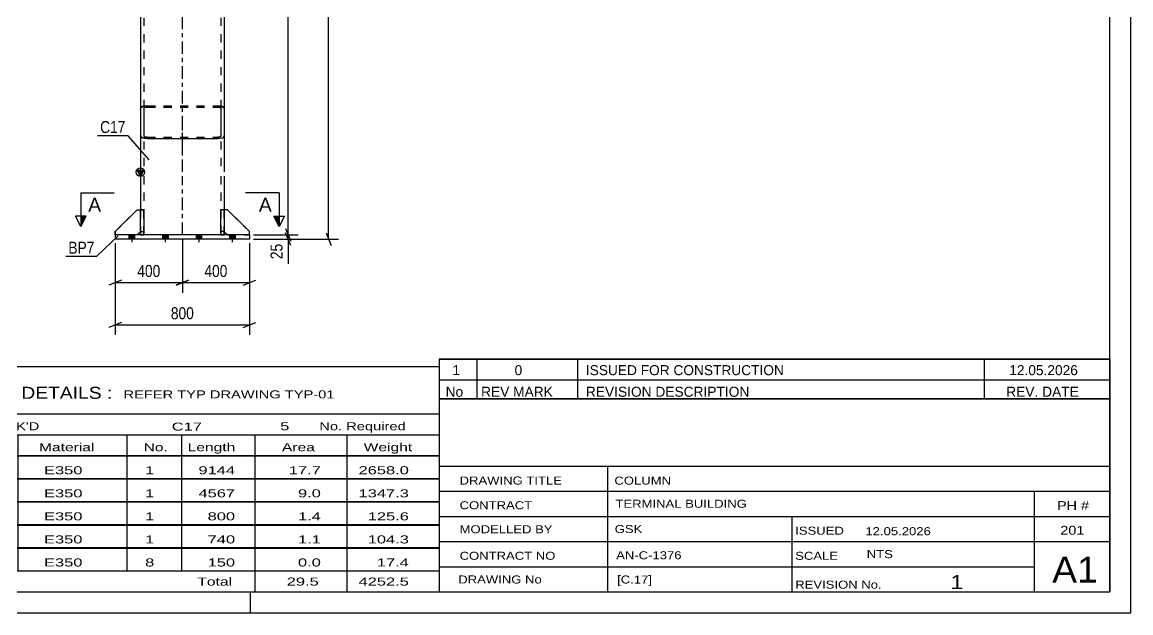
# Model space of a CAD drawing. Header units: millimetres. Extents: x 0 to 594, y 0 to 420.
# Drawn here: x 329.5 to 594, y 0 to 140.9 of the extents above; entities that cross this region are included whole.
import ezdxf

# ---------------------------------------------------------------- set-up
doc = ezdxf.new("R2010")
doc.units = ezdxf.units.MM
doc.linetypes.add('DXK_LINE_DOT2', pattern=[3.9198, 1.9599, -1.9599])
doc.linetypes.add('DXK_LINE_DOT3', pattern=[5.9187, 2.979, -0.9799, 0.9799, -0.9799])
doc.styles.add('Arial', font='ARIAL.TTF', dxfattribs={"height": 0.2})
doc.styles.add('Arial Narrow', font='ARIALN.TTF', dxfattribs={"height": 0.2})

# ---------------------------------------------------------------- blocks, each defined once
blk = doc.blocks.new('Unknown-708392271-1129')
at = {"color": 5, "linetype": 'Continuous'}
for p, q in [((594, 0), (594, 420)), ((589, 5), (589, 415)), ((5, 5), (589, 5)), ((384, 0), (384, 5)), ((0, 0), (594, 0))]:
    blk.add_line(p, q, dxfattribs=at)
blk = doc.blocks.new('Part-708392271-1954 - 1951')
at = {"color": 7, "linetype": 'DXK_LINE_DOT2'}
for p, q in [((378.54, 96.17), (377.74, 96.17)), ((377.74, 96.17), (377.74, 90.97)), ((383.74, 90.97), (378.54, 96.17)), ((377.74, 90.97), (378.54, 90.17)), ((378.54, 90.17), (383.74, 90.17)), ((383.74, 90.17), (383.74, 90.97))]:
    blk.add_line(p, q, dxfattribs=at)
blk = doc.blocks.new('Part-708392271-1978 - 1951')
at = {"color": 7, "linetype": 'DXK_LINE_DOT2'}
for p, q in [((357.74, 96.17), (357.74, 90.17)), ((358.54, 96.17), (357.74, 96.17)), ((358.54, 90.17), (358.54, 96.17)), ((357.74, 90.97), (358.54, 90.97)), ((357.74, 90.17), (358.54, 90.17))]:
    blk.add_line(p, q, dxfattribs=at)
blk = doc.blocks.new('Part-708392271-1961 - 1951')
at = {"color": 7, "linetype": 'DXK_LINE_DOT3'}
blk.add_line((367.74, 109.68), (367.74, 384.54), dxfattribs=at)
at = {"color": 2, "linetype": 'Continuous'}
for p, q in [((357.74, 377.16), (357.74, 113.79)), ((377.74, 377.16), (377.74, 113.79)), ((357.87, 113.55), (357.74, 113.79)), ((377.62, 113.55), (377.74, 113.79)), ((358.21, 113.35), (357.87, 113.55)), ((358.73, 113.21), (358.21, 113.35)), ((359.34, 113.17), (358.73, 113.21)), ((359.34, 113.17), (376.14, 113.17)), ((376.14, 113.17), (376.76, 113.21)), ((376.76, 113.21), (377.27, 113.35)), ((377.28, 113.35), (377.62, 113.55))]:
    blk.add_line(p, q, dxfattribs=at)
at = {"color": 7, "linetype": 'DXK_LINE_DOT2'}
for p, q in [((357.74, 377.16), (357.74, 377.16)), ((357.74, 377.16), (357.74, 377.16)), ((357.74, 377.16), (357.87, 377.16)), ((357.87, 377.16), (357.74, 377.16)), ((357.87, 377.16), (358.21, 377.16)), ((358.73, 377.16), (357.87, 377.16)), ((358.21, 377.16), (358.73, 377.16)), ((358.54, 377.16), (358.54, 113.79)), ((358.54, 377.16), (376.71, 377.16)), ((358.54, 377.16), (358.6, 377.16)), ((358.6, 377.16), (358.78, 377.16)), ((377.27, 377.16), (358.73, 377.16)), ((358.73, 377.16), (376.76, 377.16)), ((376.94, 377.16), (358.78, 377.16)), ((376.88, 377.16), (376.71, 377.16)), ((376.76, 377.16), (377.62, 377.16)), ((376.94, 377.16), (376.88, 377.16)), ((376.94, 377.16), (376.94, 113.79)), ((377.62, 377.16), (377.27, 377.16)), ((377.62, 377.16), (377.74, 377.16)), ((377.74, 377.16), (377.62, 377.16)), ((377.74, 377.16), (377.74, 377.16)), ((377.74, 377.16), (377.74, 377.16)), ((357.74, 120.32), (357.87, 120.56)), ((357.87, 120.56), (358.21, 120.76)), ((358.21, 120.76), (358.73, 120.89)), ((358.6, 120.44), (358.54, 120.32)), ((358.78, 120.54), (358.6, 120.44)), ((358.73, 120.89), (359.34, 120.94)), ((359.04, 120.6), (358.78, 120.54)), ((359.34, 120.63), (359.04, 120.6)), ((359.34, 120.94), (376.14, 120.94)), ((359.34, 120.63), (376.14, 120.63)), ((376.14, 120.94), (376.76, 120.89)), ((376.45, 120.6), (376.14, 120.63)), ((376.71, 120.54), (376.45, 120.6)), ((376.88, 120.44), (376.71, 120.54)), ((376.76, 120.89), (377.27, 120.76)), ((376.94, 120.32), (376.88, 120.44)), ((377.27, 120.76), (377.62, 120.56)), ((377.62, 120.56), (377.74, 120.32)), ((358.54, 113.79), (358.6, 113.67)), ((376.88, 113.67), (376.94, 113.79)), ((358.6, 113.67), (358.78, 113.57)), ((358.78, 113.57), (359.04, 113.5)), ((359.04, 113.5), (359.34, 113.48)), ((359.34, 113.48), (376.14, 113.48)), ((376.14, 113.48), (376.45, 113.5)), ((376.14, 113.17), (376.14, 113.17)), ((376.45, 113.5), (376.71, 113.57)), ((376.71, 113.57), (376.88, 113.67)), ((376.76, 113.21), (376.76, 113.21)), ((377.27, 113.35), (377.28, 113.35))]:
    blk.add_line(p, q, dxfattribs=at)
blk = doc.blocks.new('Part-708392271-1953 - 1951')
at = {"color": 2, "linetype": 'Continuous'}
for p, q in [((357.74, 90.17), (357.74, 96.17)), ((357.74, 96.17), (358.54, 96.17)), ((358.54, 96.17), (358.54, 90.17)), ((357.74, 90.97), (358.54, 90.97)), ((358.54, 90.17), (357.74, 90.17))]:
    blk.add_line(p, q, dxfattribs=at)
blk = doc.blocks.new('Part-708392271-1955 - 1951')
at = {"color": 2, "linetype": 'Continuous'}
for p, q in [((376.94, 90.17), (376.94, 96.17)), ((377.74, 96.17), (376.94, 96.17)), ((377.74, 96.17), (377.74, 90.17)), ((377.74, 90.97), (376.94, 90.97)), ((377.74, 90.17), (376.94, 90.17))]:
    blk.add_line(p, q, dxfattribs=at)
blk = doc.blocks.new('Bolt-708392271-1968 - 1951')
at = {"linetype": 'Continuous'}
for points in [[(355.08, 89.17), (356.4, 89.17), (356.4, 90.17), (355.08, 90.17)], [(355.08, 89.17), (356.4, 89.17), (356.4, 90.17), (355.08, 90.17)], [(355.08, 89.17), (356.4, 89.17), (356.4, 90.17), (355.08, 90.17)], [(355.08, 89.17), (356.4, 89.17), (356.4, 90.17), (355.08, 90.17)], [(363.08, 89.17), (364.4, 89.17), (364.4, 90.17), (363.08, 90.17)], [(363.08, 89.17), (364.4, 89.17), (364.4, 90.17), (363.08, 90.17)], [(371.08, 89.17), (372.4, 89.17), (372.4, 90.17), (371.08, 90.17)], [(371.08, 89.17), (372.4, 89.17), (372.4, 90.17), (371.08, 90.17)], [(379.08, 89.17), (380.4, 89.17), (380.4, 90.17), (379.08, 90.17)], [(379.08, 89.17), (380.4, 89.17), (380.4, 90.17), (379.08, 90.17)], [(379.08, 89.17), (380.4, 89.17), (380.4, 90.17), (379.08, 90.17)], [(379.08, 89.17), (380.4, 89.17), (380.4, 90.17), (379.08, 90.17)]]:
    blk.add_hatch(color=1, dxfattribs=at).paths.add_polyline_path(points)
at = {"color": 1, "linetype": 'Continuous'}
for p, q in [((355.08, 89.17), (355.08, 90.17)), ((355.08, 89.17), (355.08, 90.17)), ((355.08, 89.17), (355.08, 90.17)), ((355.08, 89.17), (355.08, 90.17)), ((355.74, 88.41), (355.74, 90.17)), ((355.74, 88.41), (355.74, 90.17)), ((355.74, 88.41), (355.74, 90.17)), ((355.74, 88.41), (355.74, 90.17)), ((356.4, 89.17), (356.4, 90.17)), ((356.4, 89.17), (356.4, 90.17)), ((356.4, 89.17), (356.4, 90.17)), ((356.4, 89.17), (356.4, 90.17)), ((363.08, 89.17), (363.08, 90.17)), ((363.08, 89.17), (363.08, 90.17)), ((363.74, 88.41), (363.74, 90.17)), ((363.74, 88.41), (363.74, 90.17)), ((364.4, 89.17), (364.4, 90.17)), ((364.4, 89.17), (364.4, 90.17)), ((371.08, 89.17), (371.08, 90.17)), ((371.08, 89.17), (371.08, 90.17)), ((371.74, 88.41), (371.74, 90.17)), ((371.74, 88.41), (371.74, 90.17)), ((372.4, 89.17), (372.4, 90.17)), ((372.4, 89.17), (372.4, 90.17)), ((379.08, 89.17), (379.08, 90.17)), ((379.08, 89.17), (379.08, 90.17)), ((379.08, 89.17), (379.08, 90.17)), ((379.08, 89.17), (379.08, 90.17)), ((379.74, 88.41), (379.74, 90.17)), ((379.74, 88.41), (379.74, 90.17)), ((379.74, 88.41), (379.74, 90.17)), ((379.74, 88.41), (379.74, 90.17)), ((380.4, 89.17), (380.4, 90.17)), ((380.4, 89.17), (380.4, 90.17)), ((380.4, 89.17), (380.4, 90.17)), ((380.4, 89.17), (380.4, 90.17))]:
    blk.add_line(p, q, dxfattribs=at)
blk = doc.blocks.new('Part-708392271-1975 - 1951')
at = {"color": 7, "linetype": 'DXK_LINE_DOT2'}
for p, q in [((351.74, 90.97), (356.94, 96.17)), ((356.94, 96.17), (357.74, 96.17)), ((357.74, 96.17), (357.74, 90.97)), ((351.74, 90.17), (351.74, 90.97)), ((356.94, 90.17), (351.74, 90.17)), ((357.74, 90.97), (356.94, 90.17))]:
    blk.add_line(p, q, dxfattribs=at)
blk = doc.blocks.new('Part-708392271-1976 - 1951')
at = {"color": 7, "linetype": 'DXK_LINE_DOT2'}
for p, q in [((376.94, 96.17), (376.94, 90.17)), ((377.74, 96.17), (376.94, 96.17)), ((377.74, 90.17), (377.74, 96.17)), ((377.74, 90.97), (376.94, 90.97)), ((376.94, 90.17), (377.74, 90.17))]:
    blk.add_line(p, q, dxfattribs=at)
blk = doc.blocks.new('Part-708392271-1977 - 1951')
at = {"color": 2, "linetype": 'Continuous'}
for p, q in [((378.54, 96.17), (377.74, 96.17)), ((378.54, 96.17), (383.74, 90.97)), ((377.74, 90.97), (378.54, 90.17)), ((383.74, 90.17), (383.74, 90.97))]:
    blk.add_line(p, q, dxfattribs=at)
at = {"color": 7, "linetype": 'DXK_LINE_DOT2'}
for p, q in [((377.74, 96.17), (377.74, 90.97)), ((378.54, 90.17), (383.74, 90.17))]:
    blk.add_line(p, q, dxfattribs=at)
blk = doc.blocks.new('Part-708392271-1979 - 1951')
at = {"color": 2, "linetype": 'Continuous'}
for p, q in [((351.74, 90.97), (356.94, 96.17)), ((356.94, 96.17), (357.74, 96.17)), ((351.74, 90.97), (351.74, 90.17)), ((357.74, 90.97), (356.94, 90.17))]:
    blk.add_line(p, q, dxfattribs=at)
at = {"color": 7, "linetype": 'DXK_LINE_DOT2'}
for p, q in [((357.74, 96.17), (357.74, 90.97)), ((356.94, 90.17), (351.74, 90.17))]:
    blk.add_line(p, q, dxfattribs=at)
blk = doc.blocks.new('Part-708392271-1984 - 1951')
at = {"color": 2, "linetype": 'Continuous'}
for p, q in [((383.74, 90.17), (351.74, 90.17)), ((351.74, 90.17), (351.74, 89.17)), ((383.74, 90.17), (383.74, 89.17)), ((383.74, 89.17), (351.74, 89.17))]:
    blk.add_line(p, q, dxfattribs=at)
blk = doc.blocks.new('Part-708392271-1989 - 1951')
at = {"linetype": 'Continuous'}
blk.add_hatch(color=2, dxfattribs=at).paths.add_polyline_path([(357.74, 104.23), (356.94, 105.63), (358.54, 105.63)])
at = {"color": 7, "linetype": 'DXK_LINE_DOT2'}
for p, q in [((357.87, 120.56), (357.74, 120.32)), ((357.74, 120.32), (357.74, 113.79)), ((358.21, 120.76), (357.87, 120.56)), ((358.73, 120.89), (358.21, 120.76)), ((358.54, 120.32), (358.61, 120.44)), ((358.54, 120.32), (358.54, 105.17)), ((358.61, 120.44), (358.78, 120.54)), ((359.34, 120.94), (358.73, 120.89)), ((358.78, 120.54), (359.04, 120.6)), ((359.04, 120.6), (359.34, 120.63)), ((359.34, 120.94), (376.14, 120.94)), ((359.34, 120.63), (376.14, 120.63)), ((376.76, 120.89), (376.14, 120.94)), ((376.14, 120.63), (376.45, 120.6)), ((376.45, 120.6), (376.71, 120.54)), ((376.71, 120.54), (376.88, 120.44)), ((377.28, 120.76), (376.76, 120.89)), ((376.88, 120.44), (376.94, 120.32)), ((376.94, 120.32), (376.94, 105.17)), ((377.62, 120.56), (377.28, 120.76)), ((377.74, 120.32), (377.62, 120.56)), ((358.61, 113.67), (358.54, 113.79)), ((376.94, 113.79), (376.88, 113.67)), ((357.87, 113.55), (357.87, 113.55)), ((357.87, 113.55), (357.87, 113.55)), ((358.21, 113.35), (358.21, 113.35)), ((358.21, 113.35), (358.21, 113.35)), ((358.78, 113.57), (358.61, 113.67)), ((358.73, 113.21), (358.73, 113.21)), ((358.73, 113.21), (358.73, 113.21)), ((359.04, 113.5), (358.78, 113.57)), ((359.34, 113.48), (359.04, 113.5)), ((359.34, 113.48), (376.14, 113.48)), ((359.34, 113.17), (359.34, 113.17)), ((376.45, 113.5), (376.14, 113.48)), ((376.71, 113.57), (376.45, 113.5)), ((376.88, 113.67), (376.71, 113.57)), ((358.54, 104.17), (358.54, 90.17)), ((376.94, 104.17), (376.94, 90.17)), ((357.74, 96.17), (357.74, 90.17)), ((377.74, 90.17), (377.74, 96.17)), ((377.74, 90.17), (357.74, 90.17))]:
    blk.add_line(p, q, dxfattribs=at)
at = {"color": 2, "linetype": 'Continuous'}
for p, q in [((377.74, 120.32), (377.74, 105.17)), ((377.74, 120.32), (377.74, 120.32)), ((357.74, 113.79), (357.74, 105.17)), ((357.87, 113.55), (357.74, 113.79)), ((377.62, 113.55), (377.74, 113.79)), ((357.87, 113.55), (358.21, 113.35)), ((358.21, 113.35), (358.73, 113.21)), ((358.73, 113.21), (359.34, 113.17)), ((359.34, 113.17), (376.14, 113.17)), ((376.14, 113.17), (376.76, 113.21)), ((376.76, 113.21), (377.28, 113.35)), ((377.28, 113.35), (377.62, 113.55)), ((357.74, 104.23), (356.94, 105.63)), ((356.94, 105.63), (358.54, 105.63)), ((358.54, 105.63), (357.74, 104.23)), ((357.74, 104.17), (357.74, 96.17)), ((377.74, 104.17), (377.74, 96.17))]:
    blk.add_line(p, q, dxfattribs=at)
at = {"color": 7, "linetype": 'DXK_LINE_DOT3'}
for p, q in [((367.74, 105.17), (367.74, 117.05)), ((367.74, 90.17), (367.74, 104.17))]:
    blk.add_line(p, q, dxfattribs=at)
at = {"color": 2, "linetype": 'Continuous'}
blk.add_circle((357.74, 105.13), 1, dxfattribs=at)
blk = doc.blocks.new('StraightDimension-708392271-2018 - 1951')
at = {"color": 7, "linetype": 'Continuous'}
for p, q in [((351.74, 88.17), (351.74, 76.37)), ((367.74, 89.17), (367.74, 76.37)), ((353.24, 79.37), (350.24, 78.17)), ((366.24, 78.17), (369.24, 79.37)), ((351.74, 78.77), (367.74, 78.77))]:
    blk.add_line(p, q, dxfattribs=at)
at = {"color": 0}
blk.add_wipeout([(363.09, 79.52), (363.09, 83.72), (356.4, 83.72), (356.4, 79.52)], dxfattribs=at)
at = {"color": 3, "style": 'Arial Narrow'}
blk.add_text('400', height=2.863, dxfattribs=at).set_placement((357, 80.12))
blk = doc.blocks.new('StraightDimension-708392271-2071 - 1951')
at = {"color": 7, "linetype": 'Continuous'}
for p, q in [((393.58, 375.66), (392.38, 378.66)), ((383.54, 377.16), (395.38, 377.16)), ((392.98, 90.17), (392.98, 377.16)), ((384.74, 90.17), (395.38, 90.17)), ((392.38, 91.67), (393.58, 88.67))]:
    blk.add_line(p, q, dxfattribs=at)
at = {"color": 0}
blk.add_wipeout([(392.23, 238.83), (388.03, 238.83), (388.03, 228.49), (392.23, 228.49)], dxfattribs=at)
at = {"color": 3, "style": 'Arial Narrow'}
blk.add_text('10972', height=2.863, rotation=90.0002, dxfattribs=at).set_placement((391.63, 229.09))
blk = doc.blocks.new('StraightDimension-708392271-2007 - 1951')
at = {"color": 7, "linetype": 'Continuous'}
for p, q in [((351.74, 88.17), (351.74, 66.29)), ((383.74, 88.17), (383.74, 66.29)), ((353.24, 69.29), (350.24, 68.09)), ((382.24, 68.09), (385.24, 69.29)), ((351.74, 68.69), (383.74, 68.69))]:
    blk.add_line(p, q, dxfattribs=at)
at = {"color": 0}
blk.add_wipeout([(371.09, 69.44), (371.09, 73.64), (364.4, 73.64), (364.4, 69.44)], dxfattribs=at)
at = {"color": 3, "style": 'Arial Narrow'}
blk.add_text('800', height=2.863, dxfattribs=at).set_placement((365, 70.04))
blk = doc.blocks.new('StraightDimension-708392271-2034 - 1951')
at = {"color": 7, "linetype": 'Continuous'}
for p, q in [((367.74, 89.17), (367.74, 76.37)), ((383.74, 88.17), (383.74, 76.37)), ((369.24, 79.37), (366.24, 78.17)), ((382.24, 78.17), (385.24, 79.37)), ((367.74, 78.77), (383.74, 78.77))]:
    blk.add_line(p, q, dxfattribs=at)
at = {"color": 0}
blk.add_wipeout([(379.09, 79.52), (379.09, 83.72), (372.4, 83.72), (372.4, 79.52)], dxfattribs=at)
at = {"color": 3, "style": 'Arial Narrow'}
blk.add_text('400', height=2.863, dxfattribs=at).set_placement((373, 80.12))
blk = doc.blocks.new('StraightDimension-708392271-2051 - 1951')
at = {"color": 7, "linetype": 'Continuous'}
for p, q in [((403.22, 376.66), (402.02, 379.66)), ((383.54, 378.16), (405.02, 378.16)), ((402.62, 89.17), (402.62, 378.16)), ((402.02, 90.67), (403.22, 87.67)), ((384.74, 89.17), (405.02, 89.17))]:
    blk.add_line(p, q, dxfattribs=at)
at = {"color": 0}
blk.add_wipeout([(401.87, 238.83), (397.67, 238.83), (397.67, 228.49), (401.87, 228.49)], dxfattribs=at)
at = {"color": 3, "style": 'Arial Narrow'}
blk.add_text('11022', height=2.863, rotation=90.0002, dxfattribs=at).set_placement((401.27, 229.09))
blk = doc.blocks.new('StraightDimension-708392271-2062 - 1951')
at = {"color": 7, "linetype": 'Continuous'}
for p, q in [((384.74, 90.17), (395.38, 90.17)), ((392.38, 91.67), (393.58, 88.67)), ((393.58, 87.67), (392.38, 90.67)), ((392.98, 89.17), (392.98, 90.17)), ((384.74, 89.17), (395.38, 89.17))]:
    blk.add_line(p, q, dxfattribs=at)
at = {"color": 0}
blk.add_wipeout([(392.23, 88.64), (388.03, 88.64), (388.03, 83.78), (392.23, 83.78)], dxfattribs=at)
at = {"color": 7, "linetype": 'Continuous'}
blk.add_line((392.98, 89.17), (392.98, 83.26), dxfattribs=at)
blk.add_line((392.98, 89.17), (392.98, 83.26), dxfattribs=at)
at = {"color": 3, "style": 'Arial Narrow'}
blk.add_text('25', height=2.863, rotation=90.0002, dxfattribs=at).set_placement((391.63, 84.38))
blk = doc.blocks.new('Unknown-708392271-5478')
at = {"color": 7, "linetype": 'Continuous'}
for p, q in [((429, 51.05), (429, 5)), ((429, 51.05), (589, 51.05)), ((589, 51), (589, 5)), ((429, 35), (589, 35)), ((469.14, 35), (469.14, 5)), ((429, 29), (589, 29)), ((571, 5.05), (571, 29.05)), ((429, 23), (589, 23)), ((513.14, 23), (513.14, 5)), ((429, 17), (589, 17)), ((429, 11), (571, 11)), ((429, 5), (589, 5))]:
    blk.add_line(p, q, dxfattribs=at)
at = {"color": 7, "style": 'Arial Narrow'}
for s, height, width, p in [('DRAWING TITLE', 1.9089, 1.425378, (433.88, 30.61)), ('COLUMN', 1.909, 1.425378, (470.81, 30.59)), ('CONTRACT', 1.909, 1.425378, (433.88, 24.71)), ('TERMINAL BUILDING', 1.9089, 1.425378, (471.06, 25.07)), ('MODELLED BY', 1.9089, 1.425378, (433.88, 18.98)), ('GSK', 1.909, 1.425378, (470.88, 19.04)), ('ISSUED', 1.909, 1.425378, (513.94, 18.64)), ('12.05.2026', 1.909, 1.425378, (530.69, 18.52)), ('CONTRACT NO', 1.9089, 1.425378, (433.88, 12.66)), ('AN-C-1376', 1.909, 1.425378, (471.23, 12.78)), ('SCALE', 1.909, 1.425378, (513.94, 12.65)), ('A1', 6.204, 1.25, (575.24, 7.2)), ('DRAWING No', 1.909, 1.425378, (433.56, 7)), ('[C.17]', 1.909, 1.425378, (471.46, 6.99)), ('1', 3.34, 1.5, (550.91, 5.68)), ('REVISION No.', 1.9089, 1.425378, (513.94, 5.77))]:
    blk.add_text(s, height=height, dxfattribs=dict(at, width=width)).set_placement(p)
at = {"color": 7, "linetype": 'Continuous', "style": 'Arial Narrow'}
for s, height, width, p in [('PH #', 2.1, 1.42538, (576.4, 24.55)), ('201', 2.1, 1.42538, (577.19, 18.65)), ('NTS', 1.909, 1.425378, (531, 13.05))]:
    blk.add_text(s, height=height, dxfattribs=dict(at, width=width)).set_placement(p)
blk = doc.blocks.new('Unknown-708392271-5479')
at = {"color": 7, "linetype": 'Continuous'}
for p, q in [((429, 60.55), (589, 60.55)), ((589, 60.55), (429, 60.55)), ((429, 60.55), (429, 55.55)), ((438, 60.55), (438, 55.55)), ((462, 60.55), (462, 55.55)), ((559, 60.55), (559, 55.55)), ((589, 60.55), (589, 55.55)), ((429, 55.55), (589, 55.55)), ((429, 55.55), (429, 51.05)), ((429, 55.55), (589, 55.55)), ((438, 55.55), (438, 51.05)), ((462, 55.55), (462, 51.05)), ((559, 55.55), (559, 51.05)), ((589, 55.55), (589, 51.05)), ((589, 51.05), (429, 51.05))]:
    blk.add_line(p, q, dxfattribs=at)
at = {"color": 7, "linetype": 'Continuous', "style": 'Arial Narrow'}
for s, height, width, p in [('1', 2.39, 1.196471, (432.16, 56.7)), ('0', 2.39, 1.196471, (447, 56.7)), ('ISSUED FOR CONSTRUCTION', 2.3861, 1.196471, (464, 56.7)), ('12.05.2026', 2.386, 1.196471, (565, 56.7)), ('No', 2.386, 1.2, (430.54, 51.55)), ('REV MARK', 2.386, 1.2, (439, 51.55)), ('REVISION DESCRIPTION', 2.3861, 1.2, (464, 51.55)), ('REV. DATE', 2.386, 1.2, (564.28, 51.55))]:
    blk.add_text(s, height=height, dxfattribs=dict(at, width=width)).set_placement(p)
blk = doc.blocks.new('Unknown-708392271-5480')
at = {"color": 7, "linetype": 'Continuous'}
for p, q in [((269, 58.75), (429, 58.75)), ((269, 47.5), (269, 58.75)), ((429, 58.75), (429, 47.5)), ((269, 47.5), (429, 47.5)), ((269, 47.5), (269, 42.5)), ((429, 47.5), (429, 42.5)), ((269, 42.5), (429, 42.5)), ((269, 42.5), (269, 37.5)), ((293, 42.5), (293, 37.5)), ((328.5, 42.5), (328.5, 37.5)), ((354.5, 42.5), (354.5, 37.5)), ((367.5, 42.5), (367.5, 37.5)), ((385, 42.5), (385, 37.5)), ((407, 42.5), (407, 37.5)), ((429, 42.5), (429, 37.5)), ((269, 37.5), (429, 37.5)), ((269, 37.45), (269, 32.05)), ((269, 37.45), (429, 37.45)), ((293, 37.5), (293, 32)), ((328.5, 37.5), (328.5, 32)), ((354.5, 37.5), (354.5, 32)), ((367.5, 37.5), (367.5, 32)), ((385, 37.5), (385, 32)), ((407, 37.5), (407, 32)), ((429, 37.45), (429, 32.05)), ((269, 32.05), (429, 32.05)), ((269, 31.95), (269, 26.55)), ((269, 31.95), (429, 31.95)), ((293, 32), (293, 26.5)), ((328.5, 32), (328.5, 26.5)), ((354.5, 32), (354.5, 26.5)), ((367.5, 32), (367.5, 26.5)), ((385, 32), (385, 26.5)), ((407, 32), (407, 26.5)), ((429, 31.95), (429, 26.55)), ((269, 26.55), (429, 26.55)), ((269, 26.45), (269, 21.05)), ((269, 26.45), (429, 26.45)), ((293, 26.5), (293, 21)), ((328.5, 26.5), (328.5, 21)), ((354.5, 26.5), (354.5, 21)), ((367.5, 26.5), (367.5, 21)), ((385, 26.5), (385, 21)), ((407, 26.5), (407, 21)), ((429, 26.45), (429, 21.05)), ((269, 21.05), (429, 21.05)), ((269, 20.95), (269, 15.55)), ((269, 20.95), (429, 20.95)), ((293, 21), (293, 15.5)), ((328.5, 21), (328.5, 15.5)), ((354.5, 21), (354.5, 15.5)), ((367.5, 21), (367.5, 15.5)), ((385, 21), (385, 15.5)), ((407, 21), (407, 15.5)), ((429, 20.95), (429, 15.55)), ((269, 15.55), (429, 15.55)), ((269, 15.45), (269, 10.05)), ((269, 15.45), (429, 15.45)), ((293, 15.5), (293, 10)), ((328.5, 15.5), (328.5, 10)), ((354.5, 15.5), (354.5, 10)), ((367.5, 15.5), (367.5, 10)), ((385, 15.5), (385, 10)), ((407, 15.5), (407, 10)), ((429, 15.45), (429, 10.05)), ((269, 10.05), (429, 10.05)), ((269, 10), (429, 10)), ((269, 10), (269, 5)), ((385, 10), (385, 5)), ((407, 10), (407, 5)), ((429, 10), (429, 5)), ((269, 5), (429, 5))]:
    blk.add_line(p, q, dxfattribs=at)
at = {"color": 7, "style": 'Arial Narrow'}
for s, height, width, p in [('GENERAL NOTES & WELD DETAILS :', 2.8633, 1.4, (270.15, 51.06)), ('REFER TYP DRAWING TYP-01', 1.9089, 1.6, (353.7, 51.16)), ("MATERIAL LIST FOR ASSEMBLY MK'D", 1.9089, 1.6, (270.15, 43.56)), ('C17', 1.909, 1.794707, (365.2, 43.47)), ('5', 1.91, 1.794707, (391.08, 43.56)), ('No. Required', 1.9089, 1.6, (400.41, 43.56)), ('Mark', 1.909, 1.7, (270.34, 38.5)), ('Profile', 1.909, 1.7, (303.41, 38.5)), ('Material', 1.909, 1.7, (333.54, 38.56)), ('No.', 1.909, 1.7, (358.5, 38.56)), ('Length', 1.909, 1.7, (369, 38.56)), ('Area', 1.909, 1.7, (391.5, 38.56)), ('Weight', 1.909, 1.7, (411, 38.56))]:
    blk.add_text(s, height=height, dxfattribs=dict(at, width=width)).set_placement(p)
at = {"color": 7, "linetype": 'Continuous', "style": 'Arial Narrow'}
for s, height, width, p in [('M43', 1.909, 1.794707, (270.5, 33.06)), ('SHS500*20', 1.909, 1.794707, (295, 33.06)), ('E350', 1.909, 1.794707, (334.74, 33.06)), ('1', 1.91, 1.794707, (358.86, 33.06)), ('9144', 1.909, 1.794707, (371.58, 33.06)), ('17.7', 1.909, 1.794707, (393.13, 33.06)), ('2658.0', 1.909, 1.794707, (409.77, 33.06)), ('C17', 1.909, 1.794707, (270.5, 27.56)), ('SHS500*20', 1.909, 1.794707, (295, 27.56)), ('E350', 1.909, 1.794707, (334.74, 27.56)), ('1', 1.91, 1.794707, (358.86, 27.56)), ('4567', 1.909, 1.794707, (371.58, 27.56)), ('9.0', 1.909, 1.794707, (395.32, 27.56)), ('1347.3', 1.909, 1.794707, (409.77, 27.56)), ('BP7', 1.909, 1.794707, (270.5, 22.06)), ('PL25*800', 1.909, 1.794707, (295, 22.06)), ('E350', 1.909, 1.794707, (334.74, 22.06)), ('1', 1.91, 1.794707, (358.86, 22.06)), ('800', 1.909, 1.794707, (373.77, 22.06)), ('1.4', 1.909, 1.794707, (395.32, 22.06)), ('125.6', 1.909, 1.794707, (411.96, 22.06)), ('P25', 1.909, 1.794707, (270.5, 16.56)), ('PL25*718', 1.909, 1.794707, (295, 16.56)), ('E350', 1.909, 1.794707, (334.74, 16.56)), ('1', 1.91, 1.794707, (358.86, 16.56)), ('740', 1.909, 1.794707, (373.77, 16.56)), ('1.1', 1.909, 1.794707, (395.32, 16.56)), ('104.3', 1.909, 1.794707, (411.96, 16.56)), ('ST17', 1.909, 1.794707, (270.5, 11.06)), ('PL20*150', 1.909, 1.794707, (295, 11.06)), ('E350', 1.909, 1.794707, (334.74, 11.06)), ('8', 1.91, 1.794707, (358.86, 11.06)), ('150', 1.909, 1.794707, (373.77, 11.06)), ('0.0', 1.909, 1.794707, (395.32, 11.06)), ('17.4', 1.909, 1.794707, (414.14, 11.06)), ('Total', 1.909, 1.7, (371.33, 6.5)), ('29.5', 1.909, 1.794707, (392.64, 6.5)), ('4252.5', 1.909, 1.794707, (409.77, 6.5))]:
    blk.add_text(s, height=height, dxfattribs=dict(at, width=width)).set_placement(p)
blk = doc.blocks.new('Mark-708392271-1980 - 1951')
at = {"color": 0}
blk.add_wipeout([(346.76, 85.67), (346.76, 88.67), (340.55, 88.67), (340.55, 85.67)], dxfattribs=at)
blk.add_wipeout([(346.76, 85.67), (346.76, 88.67), (340.55, 88.67), (340.55, 85.67)], dxfattribs=at)
at = {"color": 30, "linetype": 'Continuous'}
for p in [(352.44, 89.91), (339.95, 85.07)]:
    blk.add_line(p, (347.36, 85.07), dxfattribs=at)
at = {"color": 3, "style": 'Arial Narrow'}
blk.add_text('BP7', height=2.863, dxfattribs=at).set_placement((340.55, 85.67))
blk = doc.blocks.new('Mark-708392271-1985 - 1951')
at = {"color": 0}
blk.add_wipeout([(354.16, 114.47), (354.16, 117.47), (348.13, 117.47), (348.13, 114.47)], dxfattribs=at)
blk.add_wipeout([(354.16, 114.47), (354.16, 117.47), (348.13, 117.47), (348.13, 114.47)], dxfattribs=at)
at = {"color": 30, "linetype": 'Continuous'}
for p in [(347.53, 113.87), (359.82, 108.11)]:
    blk.add_line(p, (354.76, 113.87), dxfattribs=at)
at = {"color": 3, "style": 'Arial Narrow'}
blk.add_text('C17', height=2.863, dxfattribs=at).set_placement((348.13, 114.47))
blk = doc.blocks.new('SectionMark-708392271-2152 - 1951')
at = {"color": 6, "linetype": 'Continuous'}
for p, q in [((343.51, 100.17), (343.51, 92.17)), ((390.83, 100.17), (390.83, 92.17)), ((343.51, 92.17), (342.26, 94.67)), ((392.08, 94.67), (390.83, 92.17))]:
    blk.add_line(p, q, dxfattribs=at)
at = {"color": 0, "linetype": 'Continuous'}
for points in [[(348.37, 95.67), (348.37, 99.17), (345.26, 99.17), (345.26, 95.67)], [(389.08, 95.67), (389.08, 99.17), (385.97, 99.17), (385.97, 95.67)]]:
    blk.add_wipeout(points, dxfattribs=at)
at = {"linetype": 'Continuous'}
for points in [[(343.51, 94.67), (344.76, 94.67), (343.51, 92.17)], [(389.58, 94.67), (390.83, 94.67), (390.83, 92.17)]]:
    blk.add_hatch(color=6, dxfattribs=at).paths.add_polyline_path(points)
at = {"color": 6, "linetype": 'Continuous'}
for p, q in [((343.51, 100.17), (351.51, 100.17)), ((390.83, 100.17), (382.83, 100.17)), ((344.76, 94.67), (342.26, 94.67)), ((343.51, 92.17), (344.76, 94.67)), ((389.58, 94.67), (392.08, 94.67)), ((390.83, 92.17), (389.58, 94.67))]:
    blk.add_line(p, q, dxfattribs=at)
at = {"color": 3, "linetype": 'Continuous', "style": 'Arial'}
for p in [(345.26, 95.67), (385.97, 95.67)]:
    blk.add_text('A', height=3.34, dxfattribs=at).set_placement(p)

msp = doc.modelspace()

# ---------------------------------------------------------------- block references
for name in ['Unknown-708392271-1129', 'Part-708392271-1961 - 1951', 'Part-708392271-1989 - 1951', 'Part-708392271-1975 - 1951', 'Part-708392271-1979 - 1951', 'Part-708392271-1978 - 1951', 'Part-708392271-1953 - 1951', 'Part-708392271-1955 - 1951', 'Part-708392271-1976 - 1951', 'Part-708392271-1954 - 1951', 'Part-708392271-1977 - 1951', 'Part-708392271-1984 - 1951', 'Bolt-708392271-1968 - 1951', 'Unknown-708392271-5480', 'Unknown-708392271-5479', 'Unknown-708392271-5478']:
    msp.add_blockref(name, (0, 0))

# ---------------------------------------------------------------- next in the draw order: block references
for name in ['StraightDimension-708392271-2071 - 1951', 'Mark-708392271-1985 - 1951', 'StraightDimension-708392271-2018 - 1951']:
    msp.add_blockref(name, (0, 0))

# ---------------------------------------------------------------- next in the draw order: block references
msp.add_blockref('StraightDimension-708392271-2007 - 1951', (0, 0))

# ---------------------------------------------------------------- next in the draw order: block references
for name in ['Mark-708392271-1980 - 1951', 'StraightDimension-708392271-2034 - 1951']:
    msp.add_blockref(name, (0, 0))

# ---------------------------------------------------------------- next in the draw order: block references
msp.add_blockref('StraightDimension-708392271-2051 - 1951', (0, 0))

# ---------------------------------------------------------------- next in the draw order: block references
msp.add_blockref('StraightDimension-708392271-2062 - 1951', (0, 0))

# ---------------------------------------------------------------- next in the draw order: block references
msp.add_blockref('SectionMark-708392271-2152 - 1951', (0, 0))

doc.saveas('drawing.dxf')
